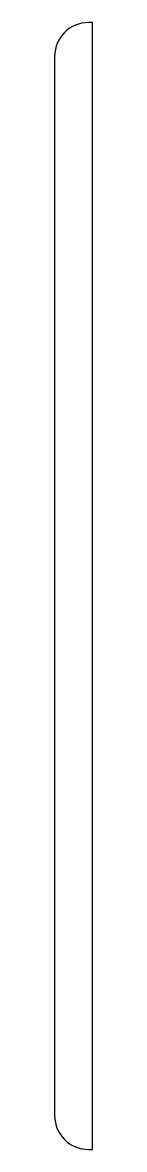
# Model space of a CAD drawing. Header units: inches. Extents: x 0 to 5, y -150 to 0.
import ezdxf

# ---------------------------------------------------------------- set-up
doc = ezdxf.new("R2010")
doc.units = ezdxf.units.IN
doc.header["$MEASUREMENT"] = 0
doc.layers.add('SLD-0', color=179, linetype='Continuous')

msp = doc.modelspace()

# ---------------------------------------------------------------- linework, layer by layer
at = {"layer": 'SLD-0'}
for p, q in [((5, 0), (4.5, 0)), ((5, -150), (5, 0)), ((0, -4.5), (0, -145.5)), ((4.5, -150), (5, -150))]:
    msp.add_line(p, q, dxfattribs=at)
for centre, start, end in [((4.5, -4.5), 90, 180), ((4.5, -145.5), 180, 270)]:
    msp.add_arc(centre, 4.5, start, end, dxfattribs=at)

doc.saveas('drawing.dxf')
